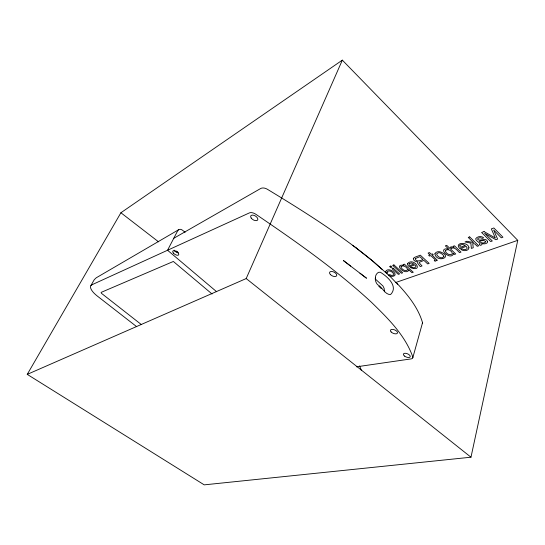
<?xml version="1.0" encoding="UTF-8"?>
<svg xmlns="http://www.w3.org/2000/svg" width="545" height="545" viewBox="0 0 545 545"><rect width="100%" height="100%" fill="white"/><g stroke="black" fill="none" stroke-linecap="round" stroke-linejoin="round"><path stroke-width="0.82" d="M384.47 291.786L384.157 288.414L382.965 285.996L375.151 278.863M382.011 269.271L372.324 260.721C339.549 233.805 303.531 211.194 267.322 189.238A5.879 3.699 25.4 0 0 260.701 188.495L173.773 238.288M470.975 457.207L517.75 240.338L342.335 60.141L120.901 212.754L27.25 374.374L204.218 484.859L470.975 457.207L246.197 278.563L27.25 374.374M412.776 357.799L422.491 322.913M397.101 283.468L397.475 284.122L390.281 276.635L372.419 260.776M246.197 278.563L342.335 60.141M90.933 285.498L94.265 279.66L96.233 277.8L178.474 229.827M91.853 284.803L249.399 212.897A6.07 3.318 30.9 0 1 255.878 214.287C295.84 241.455 335.645 269.257 371.234 302.073C387.577 318.007 404.881 334.793 412.742 356.771A5.484 2.596 22.2 0 1 411.005 358.91L356.43 366.826M395.438 282.61L517.75 240.338M177.5 251.661L177.118 251.565M356.192 248.016L372.324 260.721M176.798 251.443L176.049 251M352.574 245.277L356.375 248.084M350.68 266.11L343.418 260.558L366.526 278.229L359.925 273.181M120.901 212.754L158.588 241.857M136.7 326.687L97.18 295.949A14.347 5.396 32.6 0 1 91.86 284.81M141.291 324.513L101.779 293.578A2.098 0.79 32.6 0 1 101.207 292.352L173.351 261.464L212.053 293.993M185.109 232.299L182.466 230.194A4.217 3.304 59.3 0 0 177.677 230.78L167.553 250.25L216.651 291.732M378.755 286.248L381.023 288.325A1.887 1.24 70.7 0 1 381.166 288.578M397.55 283.938C407.926 295.077 417.94 307.407 422.395 322.218A5.341 2.895 15.2 0 1 422.293 323.573M359.577 365.913L361.144 369.803A4.633 2.214 18.2 0 1 361.26 370.259M178.494 252.744A3.44 1.805 27.3 0 1 174.073 250.162M413.321 258.575C413.355 260.721 415.951 261.859 417.838 261.9L417.661 263.255L420.263 266.573L422.028 265.946L419.521 263.194L419.466 262.234L423.921 260.415L427.702 263.93L429.167 263.405L420.304 255.162L414.302 257.478L413.321 258.575M434.903 253.806C436.6 263.31 453.794 257.117 440.517 251.933A4.387 2.705 13.3 0 0 437.621 251.79L436.02 252.362L434.903 253.806M468.938 247.764C468.68 251.436 463.134 251.163 460.872 249.447L462.289 248.936C463.706 249.835 466.595 250.066 467.194 248.145L466.227 246.367L459.885 248.649C453.454 242.293 468.298 241.401 468.938 247.764M407.449 263.691L407.64 264.884L409.35 266.839L414.936 264.829L415.944 266.464C415.501 268.256 412.79 267.915 411.557 267.125L410.303 267.575C424.453 272.902 413.853 256.463 407.449 263.691M445.34 250.707C445.66 253.473 449.986 256.143 452.296 253.847L452.418 253.364C451.805 250.68 447.356 248.152 445.34 250.707M453.576 253.65C450.592 261.402 436.143 247.171 448.617 248.983L445.354 245.856L446.73 245.345L455.715 253.977L454.407 254.44L453.576 253.65M443.889 256.368C442.52 259.72 436.961 256.838 436.572 254.011L438.357 252.757A2.432 1.499 13.3 0 1 440.319 252.982L442.744 254.529L443.889 256.368M385.71 271.369L386.603 273.304L387.768 272.882L387.488 271.39C389.818 269.939 392.788 272.132 393.837 274.237A2.03 1.192 16.4 0 1 393.463 275.136L391.446 275.402L389.73 274.632L388.565 275.048L390.002 275.893A3.379 1.989 16.4 0 0 392.087 276.397C400.582 275.75 388.851 266.014 385.71 271.369M485.677 241.558L485.643 242.007C483.926 243.758 480.656 243.056 479.328 241.101L483.749 240.42L485.677 241.558M375.403 278.018C375.062 280.423 376.03 282.848 377.569 284.667C382.222 286.752 384.933 294.988 390.602 294.511C398.266 286.765 388.258 277.514 382.052 273.338C378.891 270 375.062 274.408 375.403 278.018M487.639 241.789C487.107 244.228 483.619 244.01 481.719 243.574L482.066 244.269L481.33 245.066L480.186 245.332L479.375 244.528C482.366 243.452 475.233 241.108 475.669 238.771C477.263 236.305 481.521 235.706 483.681 237.865L482.25 238.383L480.091 237.64L478.108 238.288L477.549 239.207C479.907 242.062 486.208 236.714 487.639 241.789M401.045 266.675L400.984 267.118C401.849 269.421 405.419 271.832 407.606 269.85L407.694 269.428C406.856 267.111 403.198 264.604 401.045 266.675M437.131 260.21L435.101 261.3L434.242 260.503L435.196 260.101L435.026 259.577L430.809 255.612L429.528 256.082L428.636 255.244L429.916 254.774L428.098 253.071L429.46 252.567L431.279 254.277L432.376 253.875L433.268 254.719L432.171 255.115L437.131 260.21M408.757 269.755L408.621 270.579C404.213 275.341 393.395 263.46 403.995 265.381L403.143 264.604L404.37 264.155L413.267 272.262L412 272.704L408.757 269.755M409.159 263.644L409.043 264.434L409.806 265.585L414.043 264.053L411.489 262.928L409.159 263.644M415.338 258.575L415.188 258.902C416.142 262.343 420.822 260.619 422.92 259.488L419.882 256.668L415.338 258.575M459.966 245.141L459.762 246.013L460.498 247.267L465.314 245.529L462.596 244.33L459.966 245.141M451.573 248.207L450.204 247.198L451.546 246.824L454.223 247.389L453.093 246.299L454.455 245.802L460.981 252.11L459.544 252.621C457.439 250.782 454.946 246.783 451.573 248.207M390.84 266.055L389.593 266.519L390.813 267.615L392.059 267.159L390.84 266.055M393.912 264.918L392.679 265.374L401.427 273.263L402.666 272.82L393.912 264.918M469.688 236.898L468.25 237.429L473.51 242.607L466.895 241.251L465.008 241.939L470.846 243.131L471.37 248.418L473.264 247.743L472.726 243.52L474.818 243.901L477.277 246.32L478.714 245.809L469.688 236.898M484.042 231.591L481.617 232.483L490.677 241.558L492.305 240.985L484.634 233.335L495.895 239.705L497.612 239.098L493.654 230.017L501.264 237.804L502.94 237.204L493.845 227.967L491.345 228.893L495.344 238.002L484.042 231.591M393.245 268.229L392.005 268.685L398.327 274.36L399.574 273.917L393.245 268.229M251.225 218.082A4.013 2.194 30.9 0 0 257.492 220.187A4.013 2.194 30.9 0 0 254.011 215.37A4.013 2.194 30.9 0 0 251.225 218.082M330.406 274.578A3.91 2.085 26 0 0 336.585 275.865A3.91 2.085 26 0 0 332.457 271.58A3.91 2.085 26 0 0 330.406 274.578M404.547 356.089A3.665 1.737 22.2 0 0 410.201 356.777A3.665 1.737 22.2 0 0 405.691 353.31A3.665 1.737 22.2 0 0 404.547 356.089M391.133 331.953A3.774 1.867 22.7 0 0 397.237 333.383A3.774 1.867 22.7 0 0 393.538 329.521A3.774 1.867 22.7 0 0 391.133 331.953M173.392 253.078A3.461 1.594 32.3 0 0 178.597 254.951A3.461 1.594 32.3 0 0 175.252 250.993A3.461 1.594 32.3 0 0 173.392 253.078"/></g></svg>
